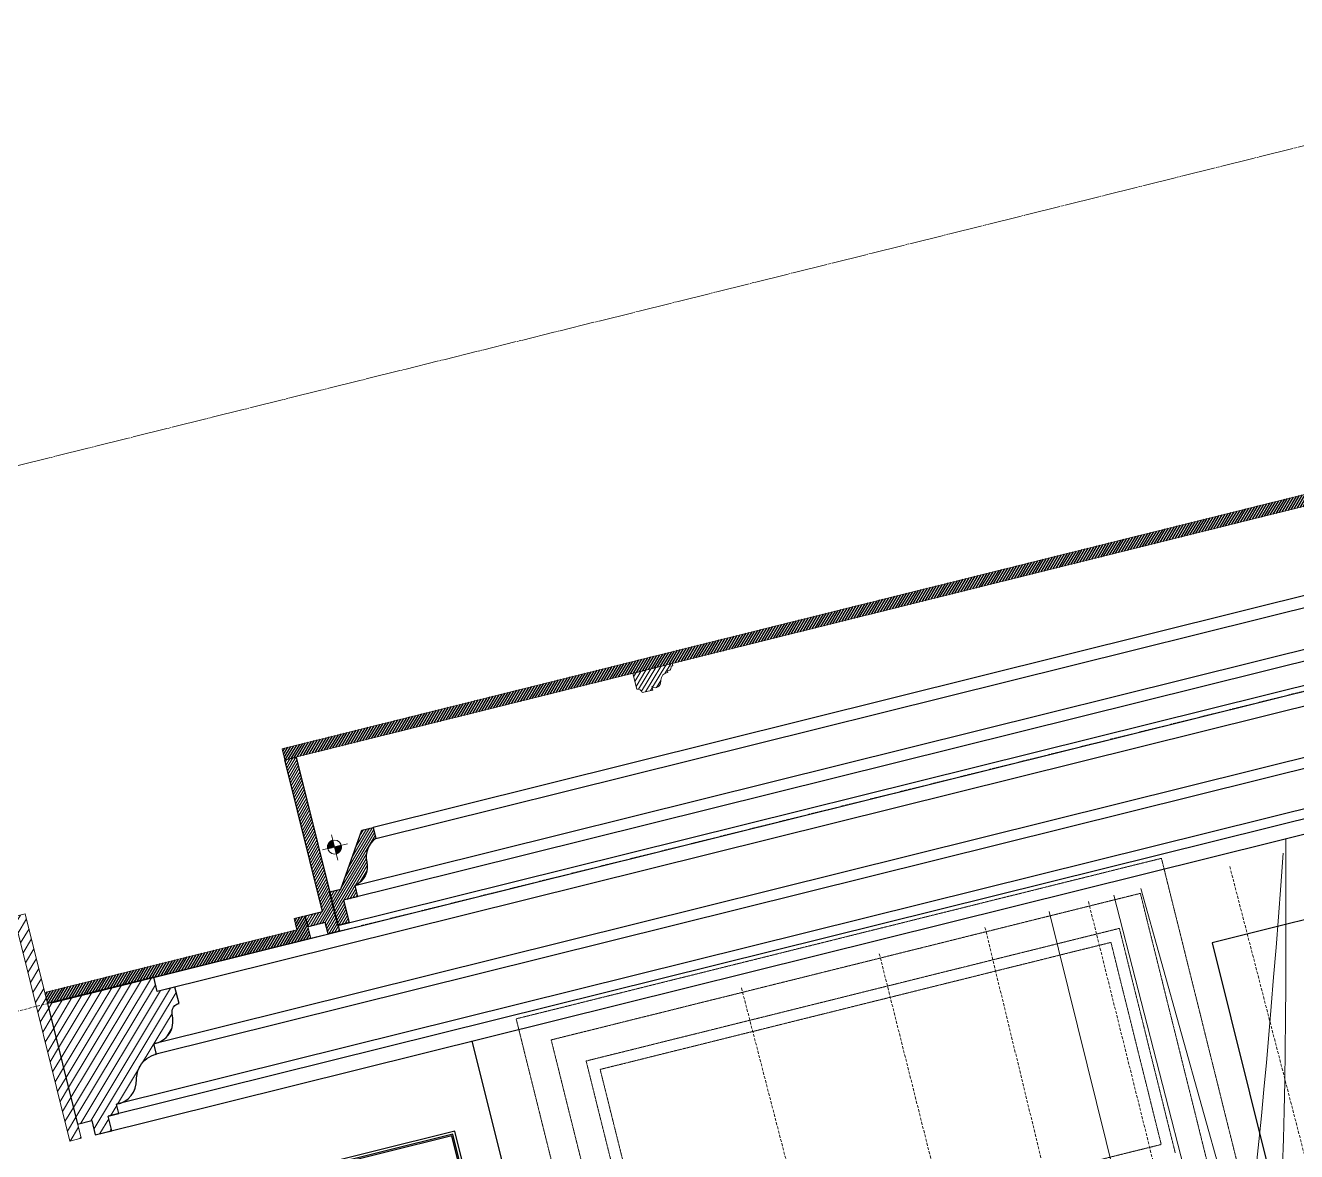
# Model space of a CAD drawing. Header units: inches. Extents: x 122939 to 389145, y 29603 to 574065.
# Drawn here: x 362896 to 365095, y 514408 to 516356 of the extents above; entities that cross this region are included whole.
import ezdxf

# ---------------------------------------------------------------- set-up
doc = ezdxf.new("R2010")
doc.units = ezdxf.units.IN
doc.header["$MEASUREMENT"] = 0
for name, pattern in [('DASHED', [0.75, 0.5, -0.25]), ('HIDDEN', [0.375, 0.25, -0.125]), ('PHANTOM-Z', [69.2, 60, -1.4, 2.5, -1.4, 2.5, -1.4])]:
    doc.linetypes.add(name, pattern=pattern)
for name, color, linetype, lineweight in [('1st floor$0$A-FLOR-HRAL', 4, 'Continuous', 18), ('a-cut', 30, 'PHANTOM-Z', 18), ('A-WALL-HATCH', 8, 'Continuous', 20), ('Fabric', 253, 'Continuous', 0), ('GRC', 41, 'Continuous', 0), ('GRC Hatch', 253, 'Continuous', 0)]:
    doc.layers.add(name, color=color, linetype=linetype, lineweight=lineweight)
for name, color, linetype in [('8', 8, 'Continuous'), ('A-Hidden', 8, 'HIDDEN'), ('A-WALL', 7, 'Continuous'), ('gypsum', 31, 'Continuous'), ('Layer7', 8, 'Continuous')]:
    doc.layers.add(name, color=color, linetype=linetype)

# ---------------------------------------------------------------- blocks, each defined once
blk = doc.blocks.new('half')
at = {"layer": 'GRC Hatch', "lineweight": 0, "ltscale": 5}
h = blk.add_hatch(dxfattribs=at)
h.set_pattern_fill('ANSI31', color=256, scale=30.00000000000001)
h.set_pattern_definition([(135, (111029.2882307031, -5.820766091346741e-11), (2.651650429449549, 2.651650429449553), [])])
h.paths.add_polyline_path([(60616.9776558344, 11176.45348227199), (60616.9776558344, 11196.45348227205), (60586.21424482542, 11196.45348227193), (60586.21424482542, 11466.45348227205), (60566.21424482536, 11466.45348227205), (60566.21424482542, 11156.45348227205), (60586.21424482536, 11156.45348227193), (60586.21424482542, 11176.45348227205)])
edge = h.paths.add_edge_path()
edge.add_line((60466.21424482542, 11316.45348227199), (60466.21424482542, 11296.45348227199))
edge.add_arc((60453.69515682996, 11261.08270513627), 37.52092002368126, 0.5661990946921946, 70.50915648577922, ccw=False)
edge.add_arc((60527.02056506777, 11261.7874710543), 35.80787787709507, 180.5344194091436, 260.6681698821923)
edge.add_line((60521.21424482536, 11226.45348227135), (60521.21424482531, 11206.45348227193))
edge.add_line((60521.21424482547, 11206.45348227205), (60546.2142448255, 11206.45348227205))
edge.add_line((60546.21424482542, 11206.45348227205), (60546.21424482542, 11166.45348227228))
edge.add_line((60546.21424482536, 11166.45348227216), (60566.21424482536, 11166.45348227192))
edge.add_line((60566.21424482536, 11166.45348227193), (60566.21424482536, 11226.45348227112))
edge.add_line((60566.21424482547, 11226.45348227123), (60546.21424482547, 11226.45348227146))
edge.add_line((60546.21424482542, 11226.45348227135), (60486.21424482542, 11316.4534822717))
edge.add_line((60486.2142448253, 11316.45348227181), (60466.2142448253, 11316.45348227205))
at = {"layer": 'gypsum', "ltscale": 5, "elevation": 1.2598110122e-06}
blk.add_lwpolyline([(60616.9776558344, 11176.45348227199), (60616.9776558344, 11196.45348227205), (60586.21424482542, 11196.45348227193), (60586.21424482542, 11466.45348227205), (60566.21424482536, 11466.45348227205), (60566.21424482542, 11156.45348227205), (60586.21424482536, 11156.45348227193), (60586.21424482542, 11176.45348227205), (60616.9776558344, 11176.45348227199)], dxfattribs=at)
blk.add_lwpolyline([(60466.21424482542, 11316.45348227199), (60466.21424482542, 11296.45348227205, -0.3150251714978598), (60491.21424482169, 11261.45348227496, 0.3646312828489309), (60521.21424482536, 11226.45348227135), (60521.21424482547, 11206.45348227205), (60546.21424482542, 11206.45348227205), (60546.21424482536, 11166.45348227216), (60566.21424482536, 11166.45348227193), (60566.21424482547, 11226.45348227123), (60546.21424482542, 11226.45348227135), (60486.2142448253, 11316.45348227181)], format="xyb", close=True, dxfattribs=at)
blk = doc.blocks.new('light')
at = {"layer": '1st floor$0$A-FLOR-HRAL'}
h = blk.add_hatch(dxfattribs=at)
h.set_pattern_fill('ANSI31', color=256, style=0)
h.set_pattern_definition([(45, (3.667440446733962, 0), (-0.0883883476483184, 0.0883883476483185), [])])
h.paths.add_polyline_path([(50492.27574403631, 1889.624619793962), (50492.27574403636, 1901.725888192479, 0.4142135623730951), (50480.17447563785, 1889.62461979402)])
h.paths.add_polyline_path([(50492.27574403631, 1877.523351395444, 0.4142135623730951), (50504.37701243482, 1889.624619793962), (50492.27574403631, 1889.624619793962)])
for p, q in [((50492.27574403636, 1866.364929814939), (50492.27574403631, 1911.081532535434)), ((50471.25148981024, 1889.624619793962), (50515.4788235125, 1889.62461979402))]:
    blk.add_line(p, q, dxfattribs=at)
blk.add_circle((50492.27574403631, 1889.624619793962), 12.10126839851727, dxfattribs=at)
blk = doc.blocks.new('CEIL001')
at = {"layer": '8'}
h = blk.add_hatch(dxfattribs=at)
h.set_pattern_fill('ANSI31', color=256, scale=29.99999999999999, angle=-6.361109362927034e-15, style=0)
h.set_pattern_definition([(45.00000000000001, (-522874.6968636062, -8484.251729747746), (-2.651650429449551, 2.651650429449554), [])])
h.paths.add_polyline_path([(2890.073923600663, -19.99999999953434), (2890.073923600488, 4.656612873077393e-10), (-39.99999999685679, 1.164153218269348e-10), (-39.99999999662396, -19.99999999988358)])
h = blk.add_hatch(dxfattribs=at)
h.set_pattern_fill('ANSI31', color=256, scale=29.99999999999999, angle=-6.361109362927034e-15, style=0)
h.set_pattern_definition([(45.00000000000001, (-50265.40631019877, -10452.20948779117), (-2.651650429449549, 2.651650429449554), [])])
h.paths.add_polyline_path([(-539.917241372983, -310.0000116986921), (-539.9172413728666, -330.0000116987503), (-70.76341100543505, -330.0000116983429), (-70.76341100526042, -290.0000116983429), (-90.76341100549325, -290.0000116986921), (-90.76341100543505, -310.0000116986339)])
at = {"layer": 'A-WALL-HATCH'}
h = blk.add_hatch(dxfattribs=at)
h.set_pattern_fill('ANSI31', color=256, scale=50, angle=-13.97142328298573, style=0)
h.set_pattern_definition([(44.99999999999999, (-50954.51415279554, -57999.7376740406), (-4.419417382415926, 4.419417382415928), [])])
edge = h.paths.add_edge_path()
edge.add_line((580.0000000036089, -19.99999848380685), (580.000000003638, -48.37418972726846))
edge.add_arc((580.0000000038999, -56.18668972712476), 7.812500000000001, 1.3585577107733116e-11, 90.0000000000137, ccw=False)
edge.add_line((587.8125000034343, -56.18668972724117), (606.5625000034197, -56.18668972721753))
edge.add_line((606.5625000037253, -56.18668972700834), (606.5625000037253, -49.93668972697378))
edge.add_arc((613.5755904180696, -45.18441020778846), 8.47157587388633, -145.8772603763317, -89.24547236078062)
edge.add_arc((613.623080710764, -43.821727078408), 9.833733145483603, -89.62670473501615, -20.30200273098136)
edge.add_arc((665.8835078383563, -61.37205079913838), 45.30040932053805, 149.9023599859702, 161.8140736022473, ccw=False)
edge.add_arc((635.4375282440451, -43.5726276653586), 10.03429423482948, 95.94846852642189, 150.6541777273782, ccw=False)
edge.add_arc((638.469563178427, -69.4940139822429), 36.13183004922328, 88.37531482490527, 96.47077684458998, ccw=False)
edge.add_line((639.4939838699647, -33.37670919729862), (639.4939838699647, -30.42340098048226))
edge.add_arc((638.6445398237556, -6.521914320881478), 23.91657625425081, -87.96460009575176, -77.96301683298313)
edge.add_arc((642.7965694511076, -26.35559929040028), 3.653872664903472, -76.78002055993193, -18.851236321748)
edge.add_arc((629.7392748589627, -20.48166283924365), 17.95877705049954, -23.13001326398787, -10.99314050803576)
edge.add_line((647.3685087136691, -23.9062484864844), (650.4935087135818, -23.90624848642801))
edge.add_line((650.4935087134945, -23.90624848619336), (650.4935087134945, -19.99999848616972))
edge.add_line((650.4935087133781, -19.99999848636799), (580.0000000032305, -19.99999848637889))
at = {"layer": 'GRC Hatch'}
h = blk.add_hatch(dxfattribs=at)
h.set_pattern_fill('ANSI31', color=256, scale=100, angle=-13.9714232829857)
h.set_pattern_definition([(44.99999999999999, (-93499.42607684713, -30431.66796127113), (-8.838834764831843, 8.838834764831848), [])])
h.paths.add_polyline_path([(-539.9172413728666, -570.000012280303), (-539.9172413763008, -170.0000122801866), (-759.9172413721099, -170.0000122801866), (-759.9172413722263, -190.0000122800702), (-559.917241372983, -190.0000122801866), (-559.9172413728083, -570.0000122801866)])
h = blk.add_hatch(dxfattribs=at)
h.set_pattern_fill('ANSI31', color=256, scale=99.99999999999996, angle=-13.9714232829857)
h.set_pattern_definition([(44.99999999999999, (-93499.42607684713, -30431.66796127113), (-8.83883476483184, 8.838834764831844), [])])
edge = h.paths.add_edge_path()
edge.add_line((-350.8055101896171, -355.2656353506027), (-350.8055101896228, -330.000012280443))
edge.add_line((-350.8055101897335, -330.0000122804777), (-539.9172413730839, -330.0000122804873))
edge.add_line((-539.9172413727501, -330.0000122807687), (-539.9172413726964, -544.5558778724753))
edge.add_line((-539.9172413730994, -544.5558778720442), (-514.6516183029678, -544.5558778721514))
edge.add_line((-514.651618302858, -544.5558778725099), (-514.6516183028563, -570.0000122807955))
edge.add_line((-514.6516183027998, -570.0000122805359), (-485.4268396466043, -570.000012280482))
edge.add_line((-485.4268396468251, -570.0000122806523), (-485.4268396468296, -544.429122667169))
edge.add_line((-485.4268396465341, -544.4291226671194), (-466.1816767902348, -544.4291226671415))
edge.add_line((-466.1816767905839, -544.4291226671776), (-466.2947405194474, -527.8009295296539))
edge.add_arc((-463.6859770772862, -485.6040431885631), 42.27745100630982, -93.53772871366446, -12.21565143287109)
edge.add_arc((-375.5114421456819, -506.4532416128204), 48.34277912118122, 137.1562658838177, 165.7452276542556, ccw=False)
edge.add_arc((-379.8229957608273, -503.5241914555663), 43.19686264071839, 87.94483146677783, 136.1159898491896, ccw=False)
edge.add_line((-378.2738799649524, -460.3551147656399), (-378.1652572397898, -441.6729229202026))
edge.add_arc((-375.4000892848708, -401.9954820825369), 39.77367804540344, -93.98656516555752, -0.8074337642425218)
edge.add_arc((-312.6055073731695, -402.8047541364795), 23.02619725845581, 150.242483142125, 179.3809397734983, ccw=False)
edge.add_arc((-320.0609500578139, -399.301639835292), 14.8298319246997, 87.12959903878112, 147.6948261008801, ccw=False)
edge.add_line((-319.3183166501694, -384.4904140072758), (-319.3183166501809, -355.2656353511509))
edge.add_line((-319.3183166501694, -355.2656353510101), (-350.8055101898204, -355.2656353510022))
at = {"layer": 'GRC'}
for points, elevation in [([(2890.073923600721, -19.99999999965075), (2890.073923600488, 4.656612873077393e-10), (-39.99999999685679, 1.164153218269348e-10), (-39.99999999662396, -19.99999999988358)], -1.440170975450897e-09), ([(-539.9172413728666, -570.000012280303), (-539.9172413763008, -170.0000122801866), (-759.9172413721099, -170.0000122801866), (-759.9172413722263, -190.0000122800702), (-559.917241372983, -190.0000122801866), (-559.9172413728083, -570.0000122801866)], 9.69924544952464e-07)]:
    blk.add_lwpolyline(points, close=True, dxfattribs=dict(at, elevation=elevation))
at = {"layer": 'GRC', "elevation": 9.713647215737333e-07}
blk.add_lwpolyline([(-539.9172413728666, -330.0000116987503), (-70.76341100560967, -330.0000116987503), (-70.76341100537684, -290.0000116986339), (-90.76341100549325, -290.0000116986921), (-90.76341100543505, -310.0000116986339), (-539.917241372983, -310.0000116986921)], dxfattribs=at)
at = {"layer": 'gypsum', "lineweight": 0, "elevation": 9.713565734406452e-07}
blk.add_lwpolyline([(580.0000000032596, -19.99999999738066), (580.0000000032596, -48.3741912409896, -0.4142135623730696), (587.8125000029686, -56.18669124069856), (606.5625000027358, -56.18669124069856), (606.5625000031432, -49.93669124058215, 0.2522580878900783), (613.6871493044309, -53.65525302581955, 0.3120623172866313), (622.845910955104, -47.23372358747292, -0.0520215070008044), (626.6908586254576, -38.65502494829707, -0.2433378965035784), (634.397634654888, -33.59236454789061, -0.0353378151643051), (639.4939838699065, -33.37671071069781), (639.4939838700229, -30.42340249347035, 0.0436678643667718), (643.6321748694754, -29.91264297958696, 0.2582860905383594), (646.2544509362197, -27.53621127497172, 0.0530066584703844), (647.3685087130871, -23.90625), (650.4935087134363, -23.90624999959255), (650.4935087130289, -19.99999999965075), (580.0000000029686, -19.99999999947613)], format="xyb", dxfattribs=at)
at = {"layer": 'gypsum', "elevation": 9.713647215737333e-07}
blk.add_lwpolyline([(-350.8055101896171, -355.2656353506027), (-350.8055101897335, -330.0000122804777), (-539.9172413727501, -330.0000122807687), (-539.9172413730994, -544.5558778720442), (-514.651618302858, -544.5558778725099), (-514.6516183027998, -570.0000122805359), (-485.4268396468251, -570.0000122806523), (-485.4268396465341, -544.4291226671194), (-466.1816767905839, -544.4291226671776), (-466.2947405191371, -527.8009295297088, 0.3705169008587136), (-422.3657666023355, -494.5496046527987, -0.1253939634110558), (-410.9569010338164, -473.5800954694278, -0.2133372465863159), (-378.2738799649524, -460.3551147656399), (-378.1652572395978, -441.6729229202028, 0.4305600987388585), (-335.6303606027504, -402.5559692230308, -0.127830023496442), (-332.5953253443004, -391.3761523988214, -0.2705942841741583), (-319.3183166501694, -384.4904140072758), (-319.3183166501694, -355.2656353510101)], format="xyb", close=True, dxfattribs=at)
at = {"xscale": -0.9999999999999996, "rotation": 359.9999999999999}
blk.add_blockref('half', (60546.21424482891, -11486.45348227181, -1.261251183378822e-06), dxfattribs=at)
blk.add_blockref('light', (-50485.36416419526, -2076.475453407154, 5.837658894621178e-06))
blk = doc.blocks.new('win1')
at = {"color": 252, "linetype": 'HIDDEN', "ltscale": 0.5}
for p, q in [((99.8256847942248, 2748.834124265006), (99.82568479434121, 2348.585318290337, -2.199899936779483e-07)), ((1050.174315158627, 2748.834124264831), (99.8256847942248, 2748.834124265006)), ((1050.174315158627, 2748.834124264831), (1050.174315159093, 2348.585318290221, -2.199899936779483e-07))]:
    blk.add_line(p, q, dxfattribs=at)
for points, elevation in [([(-2.328306436538696e-08, 2848.834124264948), (1149.999999976775, 2848.834124265006), (1149.999999976892, -101.1658832578105), (-2.328306436538696e-08, -101.1658832576941)], -1.359104055742907e-10), ([(119.8385970300296, 2728.821212028968), (1030.161402922939, 2728.821212028794), (1030.161402923055, 2368.598230525327), (119.8385970303789, 2368.598230525444)], 4.56198688798913e-07)]:
    blk.add_lwpolyline(points, close=True, dxfattribs=dict(at, elevation=elevation))
at = {"color": 252, "linetype": 'HIDDEN', "ltscale": 0.5, "elevation": -1.359104055742907e-10}
blk.add_lwpolyline([(49.99999997694977, 2798.834124264773), (1099.999999977008, 2798.834124264598), (1099.999999976542, -101.1658832576941), (49.99999997671694, -101.1658832574612), (49.99999997694977, 2798.834124265064), (1099.99999997695, 2798.834124264715), (1099.999999976833, -101.1658832578105)], dxfattribs=at)
blk = doc.blocks.new('curt')
at = {"layer": 'Fabric', "lineweight": 0}
for points, knots in [([(-1235.744221118861, 23.42783747531939, -1.619945799280655e-05), (-1408.832475719973, -687.6185240519699, 0.0004774816775893844), (-1526.411055311677, -1040.05531093193, 0.0004774704680880581), (-1889.695098494645, -1504.043500685948, 0.0004774704680880581), (-2110.020448575146, -1680.279538737668, 0.0004774704680880581), (-2279.503396129119, -1676.241906644194, 0.0004774927572615581), (-2382.100544006389, -1657.935796495818, 0.0004774927733846579), (-2509.228221123514, -1584.577242750907, 0.0004774918238812579)], [393.4769343150286, 393.4769343150286, 393.4769343150286, 393.4769343150286, 756.8415233349588, 881.9374408867433, 1071.680382321919, 1208.200708781948, 1265.355330691214, 1265.355330691214, 1265.355330691214, 1265.355330691214]), ([(-1246.365934138186, 5.820766091346741e-11), (-1433.982531133865, -572.9205147274188, 0.0004774838313059788), (-1595.414252978866, -1018.164151219476, 0.0004774704680880581), (-1961.70013670926, -1454.24111078406, 0.0004774704680880581), (-2182.025486789818, -1630.477148835605, 0.0004774704680880581), (-2351.697382775485, -1626.435015379509, 0.0004774927821106579), (-2454.558543243213, -1608.052521605045, 0.000477492773401058), (-2509.228221123514, -1584.577242750907, 0.0004774918238812579), (-2509.228221123514, -1584.577242750907, 0.0004774918238812579), (-2509.228221123514, -1584.577242750907, 0.0004774918238812579), (-2509.228221123514, -1584.577242750907, 0.0004774918238812579)], [348.6125724774761, 348.6125724774761, 348.6125724774761, 348.6125724774761, 756.8415233349588, 881.9374408867433, 1071.680382321919, 1208.200708781948, 1265.782784957043, 1265.782784957043, 1265.782784957043, 1265.786307466203, 1265.786307466203, 1265.786307466203, 1265.786307466203])]:
    blk.add_open_spline(points, degree=3, knots=knots, dxfattribs=at)
blk = doc.blocks.new('curt2')
at = {"layer": 'Layer7', "linetype": 'HIDDEN', "lineweight": 0, "ltscale": 20}
for p, q in [((-908.2583678183728, 2797.774446957454, -9.62673978731902e-09), (-882.0085535508697, 12.26052361732582, -3.701693138802117e-08)), ((-662.661866349983, 2797.774446957628, -4.690406809185147e-09), (-656.260682502063, 34.25227813236415, -1.33038252742204e-08)), ((-474.3062699107686, 2797.774446957512, -3.401911374177428e-09), (-490.3604781681788, 16.961369536235, -3.401911374177428e-09)), ((-289.8694360664813, 2797.774446957686, -4.054147827145371e-08), (-289.8694360665395, 17.66218533919891, -1.451907318741426e-07)), ((-38.00836781831458, 2797.774446957512, -9.626739787319127e-09), (-11.75855355063686, 12.26052361750044, -3.701693138802117e-08))]:
    blk.add_line(p, q, dxfattribs=at)
at = {"layer": 'Layer7', "lineweight": 0, "ltscale": 20}
for p, q in [((-360.1194360666559, 2797.77444695757, -3.948739287287307e-08), (-360.119436066132, 17.662021374912, -1.451907403741792e-07)), ((-244.5597896939144, 2797.77444695757, -3.401765901721405e-09), (-223.3956978059141, 43.72587653493974, -3.401163874133794e-09)), ((-196.3169662073487, 2797.774446957628, 6.628305099207933e-09), (-116.3142675106646, 42.02552983467467, 5.289862464237448e-08))]:
    blk.add_line(p, q, dxfattribs=at)

msp = doc.modelspace()

# ---------------------------------------------------------------- linework, layer by layer
at = {"layer": 'a-cut'}
msp.add_line((361739.7160417884, 515309.8176481434, -8.313436281885651e-07), (370270.5389005891, 517432.271923023, -8.313436281885651e-07), dxfattribs=at)
at = {"layer": 'A-Hidden', "linetype": 'DASHED', "lineweight": 0, "ltscale": 10}
msp.add_line((361933.9405734659, 514414.7180892908, 5.152506868568806e-05), (371565.2085353117, 516810.9612415018, -0.0008171991750592355), dxfattribs=at)
at = {"layer": 'A-WALL', "elevation": 1.466518336033709e-07}
msp.add_lwpolyline([(365368.5212347739, 513082.5316280313), (365659.6461144536, 513154.9630048901), (365240.0256570978, 514841.5518902193), (364948.900777418, 514769.1205133606)], close=True, dxfattribs=at)
at = {"layer": 'gypsum', "color": 8}
for p, q in [((368951.6102520565, 516325.5801264371, -0.0005883732938566709), (363497.7102163902, 514968.6590372205, -0.0005883747340276463)), ((363502.5389748495, 514949.2507119002, -0.0005883747340276463), (368956.4390105162, 516306.1718011156, -0.0005883732938566709)), ((363466.0667348284, 514868.0424875159, -0.0005883864148203929), (369026.7125597549, 516251.521748257, -0.0005883864148203929)), ((369383.8453920531, 516242.2059253323, -0.00684218155702108), (363124.3796920048, 514684.861463557, -0.0009254315498888556)), ((369031.5413182145, 516232.1134229361, -0.0005883864148203929), (363446.6350866271, 514842.5982141529, -0.0005883864148203929)), ((363436.8842782333, 514798.9528050214, -0.0005883864148203929), (369065.4592417853, 516199.3327203623, -0.0005883864148203929)), ((369456.4466885205, 516171.227538265, -0.006842181557018212), (363118.6913444729, 514594.4047456983, -0.0009436699880796052)), ((369466.4294153017, 516154.4594938741, -0.006842181557019426), (363120.0899504856, 514575.5009866026, -0.0009452837641999244)), ((369563.0670945926, 516109.0008430463, -0.006842181557019403), (363053.9636274084, 514489.5469277264, -0.0009350725114068935)), ((369572.0352250945, 516094.0969849357, -0.006842181557021256), (363039.4122036251, 514468.7914443593, -0.000922237533592226))]:
    msp.add_line(p, q, dxfattribs=at)
at = {"layer": 'gypsum'}
msp.add_line((364323.7146032855, 511968.1583783782, -0.001389664933813969), (363669.1369401835, 514599.1154535662, -0.0004932393790256507), dxfattribs=at)
at = {"layer": 'gypsum', "color": 8, "elevation": -0.0005874004889639187}
for points in [[(362943.6046845625, 514665.9208090224), (368873.7903707752, 516141.340961201)], [(363017.225785523, 514436.9210672837), (369596.8848266489, 516073.9290898652)]]:
    msp.add_lwpolyline(points, dxfattribs=at)
at = {"layer": 'gypsum', "elevation": 0.0003403160770600311}
for points in [[(363338.0650303388, 512628.5338858071), (364046.4690906522, 512804.783615879), (363638.8390042803, 514443.1793636293), (362930.4349439669, 514266.9296335574)], [(363341.2267034785, 512633.7898537999), (364041.2131226594, 512807.9452890186), (363635.6773311406, 514437.9233956364), (362935.6909119597, 514263.7679604177)], [(363342.9207748841, 512636.6060794792), (364038.3968969802, 512809.6393604242), (363633.983259735, 514435.1071699571), (362938.507137639, 514262.0738890122)]]:
    msp.add_lwpolyline(points, close=True, dxfattribs=at)

# ---------------------------------------------------------------- block references
at = {"layer": 'GRC'}
for name, p, rotation in [('CEIL001', (363379.0324682011, 515114.3147686052, -0.0005883732938564675), 13.9714232829857), ('curt', (366280.9015712999, 515224.7760196543, -0.0004770399210328441), 13.97142328298565), ('curt2', (365691.6637198458, 512195.1083266259, 6.41265939603441e-07), 13.97142328298565), ('win1', (364432.9003293355, 511872.8667503976, 0.0004113768217295048), 13.97142328298565)]:
    msp.add_blockref(name, p, dxfattribs=dict(at, rotation=rotation))

doc.saveas('drawing.dxf')
